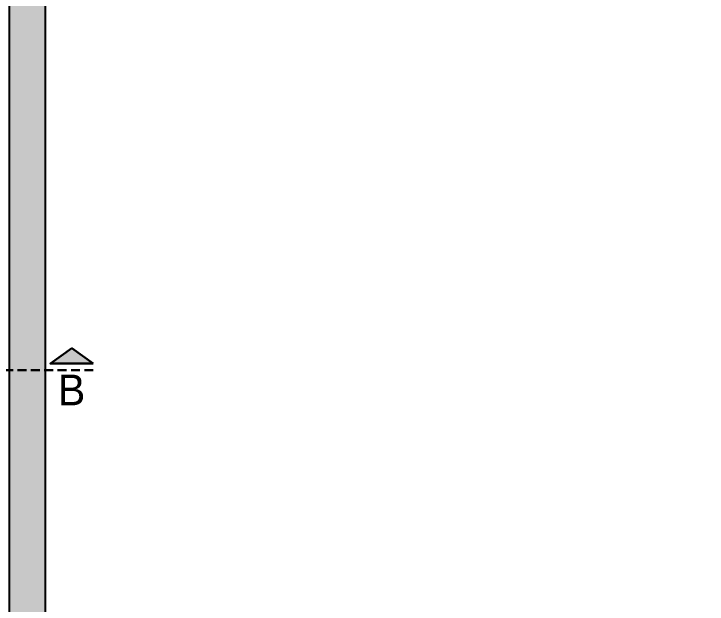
# Model space of a CAD drawing. Header units: millimetres. Extents: x 106699 to 122058, y 158555 to 162844.
# Drawn here: x 117158.4 to 117547.6, y 160155.2 to 160486.8 of the extents above; entities that cross this region are included whole.
import ezdxf
from ezdxf.enums import TextEntityAlignment as Align

# ---------------------------------------------------------------- set-up
doc = ezdxf.new("R2010")
doc.units = ezdxf.units.MM
doc.linetypes.add('HIDDEN', pattern=[0.375, 0.25, -0.125])
doc.layers.add('0-HSL-WLL', color=253, linetype='Continuous')
doc.layers.add('300_Z4_STR_F03$0$2-SPS-RCN', color=2, linetype='Continuous')
doc.layers.add('300_Z4_STR_F03$0$AUDIT_D_220920114151-103', color=251, linetype='Continuous', lineweight=5)
doc.styles.add('TAKSİM', font='GOTHIC.TTF', dxfattribs={"height": 20})

# ---------------------------------------------------------------- blocks, each defined once
blk = doc.blocks.new('COLUMN')
at = {"layer": '300_Z4_STR_F03$0$AUDIT_D_220920114151-103', "true_color": 0x303030}
h = blk.add_hatch(color=250, dxfattribs=at)
h.dxf.hatch_style = 1
h.paths.add_polyline_path([(104767.62, 177818.4), (104852.62, 177818.4), (104852.62, 177903.41), (104767.62, 177903.41)])
h.paths.add_polyline_path([(104052.62, 177903.41), (104052.62, 177818.41), (103967.62, 177818.41), (103967.62, 177903.41)])
edge = h.paths.add_edge_path()
edge.add_line((104052.62, 177498.41), (104052.62, 177438.41))
h.paths.add_polyline_path([(103967.62, 177498.41), (104052.62, 177498.41), (104052.62, 177438.41), (103967.62, 177438.41)])
h.paths.add_polyline_path([(104852.62, 177438.41), (104767.62, 177438.41), (104767.62, 177498.41), (104852.62, 177498.41)])
h.paths.add_polyline_path([(104852.62, 177018.41), (104767.62, 177018.41), (104767.62, 177103.41), (104852.62, 177103.41)])
h.paths.add_polyline_path([(103967.62, 176233.41), (103967.62, 176318.41), (104052.62, 176318.41), (104052.62, 176233.41)])
h.paths.add_polyline_path([(103967.62, 177103.41), (104052.62, 177103.41), (104052.62, 177018.41), (103967.62, 177018.41)])

msp = doc.modelspace()

# ---------------------------------------------------------------- hatches: boundary and pattern name
at = {"layer": '0-HSL-WLL', "true_color": 0x7a7a7a}
h = msp.add_hatch(color=8, dxfattribs=at)
h.dxf.hatch_style = 1
h.paths.add_polyline_path([(115902.59, 160910.9), (115877.59, 160910.9), (115877.59, 160654.78), (115902.58, 160654.78), (115902.58, 160674.78), (115902.58, 160674.78), (115902.58, 160654.78), (117155.97, 160654.78), (117155.97, 160127.9), (117519.32, 160127.9), (117519.32, 160147.9), (117175.97, 160147.9), (117175.97, 160674.78), (115902.58, 160674.78), (115902.58, 160654.82), (115902.58, 160654.78), (115902.58, 160674.78)])
h.paths.add_polyline_path([(115902.59, 160569.78), (115877.59, 160569.78), (115877.59, 160351.53), (115877.59, 160281.65), (115902.59, 160281.65)], flags=17)
h.paths.add_polyline_path([(117462.59, 159769.78), (117462.59, 159789.78), (116762.59, 159789.78), (116762.59, 159769.78)])
h.paths.add_polyline_path([(116342.59, 159789.78), (116342.59, 159769.78), (116677.59, 159769.78), (116677.59, 159789.78)])
h.paths.add_polyline_path([(116282.59, 159769.78), (116282.59, 159789.78), (115962.59, 159789.78), (115962.59, 159769.78)])
at = {"layer": '300_Z4_STR_F03$0$AUDIT_D_220920114151-103', "linetype": 'HIDDEN', "lineweight": 30, "ltscale": 10, "true_color": 0xae1ea2}
h = msp.add_hatch(color=214, dxfattribs=at)
h.dxf.hatch_style = 1
h.paths.add_polyline_path([(117202.96, 160290.37), (117178.9, 160290.37), (117190.93, 160298.97)])

# ---------------------------------------------------------------- linework, layer by layer
at = {"layer": '300_Z4_STR_F03$0$2-SPS-RCN'}
msp.add_lwpolyline([(115902.58, 160654.78), (115902.58, 160674.78), (117175.97, 160674.78), (117175.97, 160147.9), (117519.32, 160147.9), (117519.32, 160127.9), (117155.97, 160127.9), (117155.97, 160654.78), (115902.58, 160654.78)], dxfattribs=at)
at = {"layer": '300_Z4_STR_F03$0$AUDIT_D_220920114151-103', "color": 214, "linetype": 'HIDDEN', "lineweight": 30, "ltscale": 20, "true_color": 0xae1ea2}
msp.add_line((117202.96, 160286.74), (115486.18, 160286.74), dxfattribs=at)
at = {"layer": '300_Z4_STR_F03$0$AUDIT_D_220920114151-103', "color": 214, "lineweight": 30, "ltscale": 10, "true_color": 0xae1ea2}
msp.add_lwpolyline([(117202.96, 160290.37), (117178.9, 160290.37), (117190.93, 160298.97), (117202.96, 160290.37)], dxfattribs=at)

# ---------------------------------------------------------------- block references
at = {"rotation": 90}
msp.add_blockref('COLUMN', (293781, 55802.16), dxfattribs=at)

# ---------------------------------------------------------------- texts
at = {"layer": '300_Z4_STR_F03$0$AUDIT_D_220920114151-103', "color": 214, "lineweight": 30, "ltscale": 10, "true_color": 0xae1ea2, "style": 'TAKSİM'}
msp.add_text('B', height=17.28, dxfattribs=at).set_placement((117190.77, 160266.91, -0.03), align=Align.CENTER)

doc.saveas('drawing.dxf')
